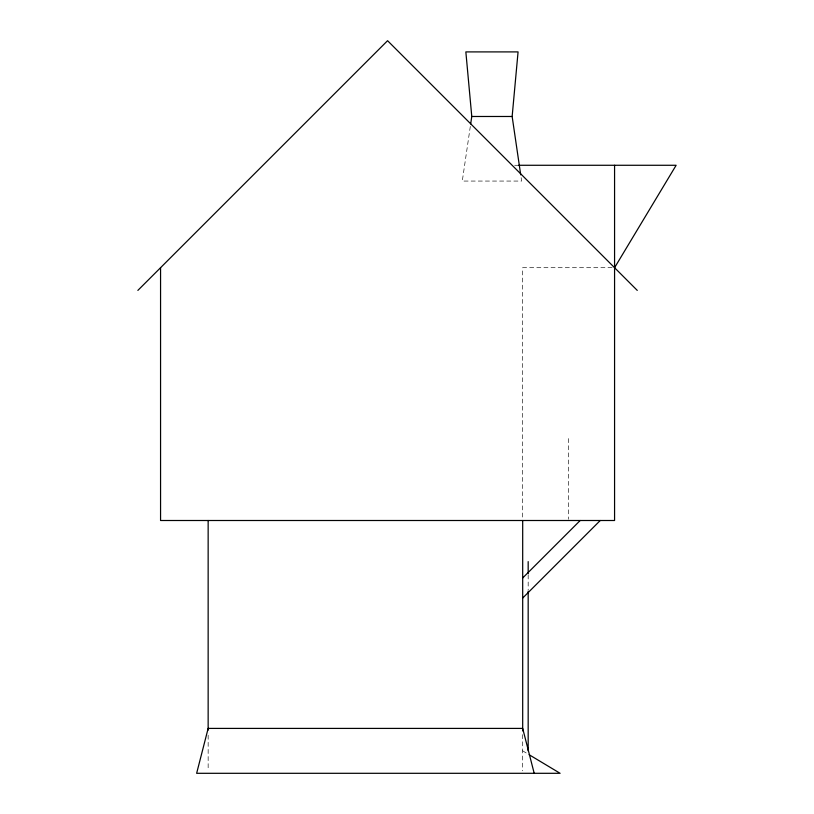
<?xml version="1.0" encoding="UTF-8"?>
<svg xmlns="http://www.w3.org/2000/svg" width="814" height="814" viewBox="0 0 814 814"><rect width="100%" height="100%" fill="white"/><g stroke="black" fill="none" stroke-linecap="round" stroke-linejoin="round"><path stroke-width="0.61" stroke-dasharray="4.07 3.05" d="M470.319 126.424L462.291 181.064L521.632 181.064L521.082 177.34M514.682 165.273L518.498 165.273M612.057 267.704L522.69 267.704L522.69 519.23M522.69 750.854L527.553 753.774M568.63 438.593L568.63 519.24M528.174 574.898L528.174 589.814M522.69 734.645L522.69 770.807M208.15 735.195L208.15 770.756"/><path stroke-width="1.22" d="M520.716 174.857L512.148 116.483L518.07 51.903L465.852 51.903L471.774 116.483L470.685 123.931M614.57 267.704L676.139 165.273L518.498 165.273M137.861 290.405L387.566 40.7L637.27 290.405M522.69 577.991L580.189 520.502M522.69 598.056L600.244 520.502M471.774 116.483L512.148 116.483M529.1 754.7L560.093 773.3L196.642 773.3L208.15 728.408L522.69 728.408L534.198 773.3M614.57 165.273L614.57 520.502L160.562 520.502L160.562 267.704M528.174 561.609L528.174 573.687M528.174 591.066L528.174 750.854M522.69 520.502L522.69 730.901M208.15 520.502L208.15 730.107"/></g></svg>
